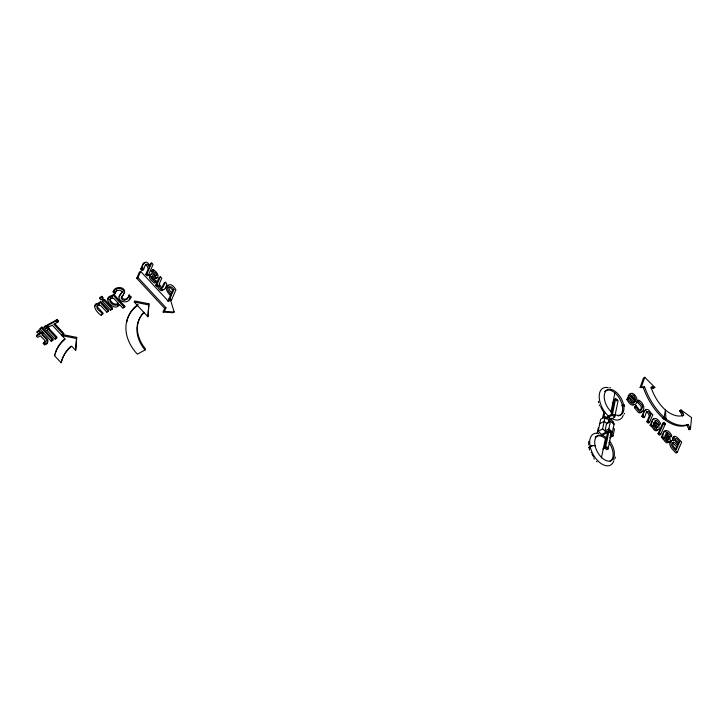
<?xml version="1.0" encoding="UTF-8"?>
<svg xmlns="http://www.w3.org/2000/svg" width="728" height="728" viewBox="0 0 728 728"><rect width="100%" height="100%" fill="white"/><g stroke="black" fill="none" stroke-linecap="round" stroke-linejoin="round"><path stroke-width="1.09" d="M75.648 350.341L76.668 337.382L62.444 334.534L61.971 335.608L65.247 339.139A51.37 38.593 23.6 0 0 54.527 355.674L61.079 362.735A51.37 38.593 23.6 0 1 71.799 346.2L75.648 350.341L76.668 337.382M147.911 316.753L148.922 303.794L134.698 300.937L134.234 302.011L147.911 316.753L148.922 303.794M680.989 409.928L683.638 415.297L682.364 415.997L679.715 410.628L680.989 409.928L691.6 417.654L690.408 429.001L689.125 429.702L689.452 426.608M588.761 441.35L588.634 444.844M615.333 457.038L615.124 458.385M119.219 296.769L122.532 291.373M155.337 276.358C156.465 273.046 150.041 272.836 151.888 270.279L153.162 269.578C155.728 271.089 159.487 274.711 157.521 277.923L156.202 278.041L152.534 275.621L151.843 276.676C151.579 279.87 157.703 279.752 155.765 282.428L154.491 283.128L150.769 279.998A4.832 2.757 61.3 0 1 149.44 277.614L149.367 275.038L151.16 274.374M153.162 269.578C151.324 272.136 157.739 272.345 156.611 275.657L155.564 275.903L151.688 273.482L150.487 274.875L150.723 276.913A4.832 2.757 61.3 0 0 152.043 279.297L155.765 282.428M690.408 429.001L688.151 424.433L686.868 425.134A41.842 23.897 61.3 0 1 664.2 419.273L662.808 418.072M662.789 418.163L664.072 417.463L665.438 410.028A31.632 18.064 61.3 0 1 651.069 387.232L654.845 387.405L644.762 377.295L643.479 377.996L640.121 387.478L643.343 387.633L644.617 386.932A45.491 25.971 61.3 0 0 663.017 416.352L665.947 418.7L665.438 410.028A31.632 18.064 61.3 0 0 683.638 415.297M597.151 433.36L598.28 427.918M607.543 432.405L604.376 447.656L606.779 449.695L608.062 448.994L611.493 432.478L609.09 430.43L601.747 434.461L598.134 431.395L600.636 419.319L605.114 416.871L608.726 419.938L608.035 423.268M602.52 418.427L603.876 411.884M603.803 417.726L604.704 413.368M598.134 431.395L602.602 428.938L605.114 416.871M601.383 457.958L605.396 438.638M608.781 422.367L609.627 418.3M610.892 412.203L614.905 392.883M611.238 414.605L614.414 399.354L615.688 398.653L618.099 400.7L614.669 417.226L609.554 420.029M610.428 421.257L606.588 423.359L605.004 430.985L608.845 428.883L610.428 421.257L614.041 424.324M604.376 447.656L605.65 446.947L609.09 430.43M605.869 418.682L612.257 415.178L615.688 398.653M606.861 447.975L607.125 446.701M616.634 400.946L616.898 399.681M609.509 437.938L613.031 436.008L614.478 429.019L613.276 428M656.201 428.382L655.955 426.371L653.244 422.695M114.951 293.712C115.133 290.126 121.176 288.497 122.067 292.447C112.458 300.045 128.11 306.752 131.058 297.015L129.247 295.067L127.172 299.153L124.388 300.382L122.695 300.018L121.085 297.979C123.833 295.341 126.299 290.345 120.821 288.77A5.378 4.04 23.6 0 0 117.872 288.534L115.07 289.78L113.104 291.919L114.824 293.784L116.744 290.144M129.138 295.131C129.111 298.981 122.777 301.164 121.558 296.906L123.796 293.894M669.041 441.259C667.794 445.636 663.263 440.486 663.081 437.992L662.726 438.802L661.361 437.337L663.654 432.095L664.409 431.113L666.029 431.267M624.469 413.331L624.269 414.014M156.82 277.486L156.247 278.624L154.918 278.742L151.715 276.504M97.124 305.451L97.607 307.189L103.212 313.331L101.21 315.251C97.179 313.258 89.608 302.775 99.618 304.377L98.717 303.403L100.719 301.483L108.845 310.246L108.381 311.32L106.843 312.157L100.773 305.624L98.872 305.505A3.64 2.73 23.6 0 0 96.942 306.188C95.696 309.473 101.738 311.739 102.748 314.405M46.101 341.077L43.698 342.433L43.225 343.507L44.463 344.835C51.37 343.825 44.626 336.636 41.896 334.98L43.398 333.342L42.26 332.114L40.759 333.761L38.42 331.24L38.893 330.166L41.232 332.687M640.121 387.478L641.395 386.777L644.762 377.295M124.552 292.874C125.926 286.131 114.287 285.713 113.104 291.919M43.225 343.507C49.04 342.706 41.578 337.51 40.358 335.826L37.538 337.373L36.4 336.154L39.221 334.598L36.891 332.086L38.893 330.166M36.4 336.154L36.873 335.08L38.748 334.043M39.913 329.029L41.915 327.109L53.244 339.312L52.771 340.386L51.242 341.232L39.913 329.029L41.915 327.109M39.221 334.598L39.694 333.524M44.044 327.436L44.508 326.362L46.255 325.407L47.675 326.936L47.211 328.01L45.464 328.965L44.044 327.436L45.791 326.481L46.255 325.407M40.759 333.761L42.26 332.114M45.464 328.965L45.928 327.891M46.892 325.989L47.356 324.916L57.139 319.556L58.422 320.939L57.949 322.013L53.872 324.251L63.427 334.543L61.807 335.435L52.252 325.134L48.175 327.373L46.892 325.989L56.666 320.629L57.139 319.556M48.175 327.373L48.64 326.299M46.929 330.376L48.931 328.455L57.066 337.219L56.593 338.293L55.064 339.139L46.929 330.376L48.931 328.455M44.463 344.835L44.927 343.762M51.242 341.232L51.706 340.158M55.064 339.139L55.528 338.065M61.807 335.435L62.28 334.361M63.427 334.543L63.9 333.469L55.073 323.969M54.527 355.674L54.991 354.6M61.079 362.735L61.552 361.661A51.37 38.593 23.6 0 1 70.944 346.237M99.609 298.389L100.082 297.315L101.829 296.351L103.249 297.879L102.775 298.953L101.028 299.918L99.609 298.389L101.356 297.424L101.829 296.351M98.717 303.403L100.719 301.483M102.502 301.319L104.504 299.408L112.631 308.171L112.167 309.245L110.629 310.083L102.502 301.319L104.504 299.408M101.21 315.251L101.683 314.178M111.775 296.241L113.777 294.321L124.907 306.315L124.433 307.389L122.905 308.226L119.492 304.559C114.706 313.413 100.273 295.905 112.622 297.151L111.775 296.241L113.777 294.321M114.824 293.784L115.415 292.638M106.843 312.157L107.316 311.084M110.629 310.083L111.102 309.009M128.665 296.205L129.247 295.067M168.769 299.19L170.043 298.48L174.183 312.03L172.909 312.731L163.136 312.075L164.719 308.454L136.691 278.251L139.394 272.081L140.668 271.38L168.696 301.574L171.708 294.676C163.299 288.497 169.369 278.515 175.948 289.826L171.489 300.036L170.206 300.737M149.577 265.665L150.423 263.727L151.706 263.026L153.071 264.501L148.412 275.175L147.129 275.876L145.764 274.401L147.038 273.701L149.54 267.977L148.776 266.175A3.64 2.075 61.3 0 0 147.356 264.319C144.745 262.89 144.654 268.723 143.389 269.76L142.106 270.461L140.741 268.987L143.243 263.399L145.045 262.662M136.691 278.251L137.974 277.55L140.668 271.38M140.741 268.987L142.015 268.286C143.034 260.515 148.075 260.151 150.013 266.894L151.706 263.026M142.106 270.461L143.252 267.849M145.764 274.401L148.257 268.687L149.54 267.977M155.765 285.176L159.113 277.514L160.388 276.813L161.762 278.287L159.259 284.011L161.452 287.687A1.638 0.937 61.3 0 0 162.499 288.024L165.411 282.227L166.785 283.702C165.757 291.528 160.706 291.801 158.786 285.103L157.13 286.65L155.765 285.176L157.039 284.475L160.388 276.813M157.13 286.65L157.503 285.804C157.821 288.133 161.443 293.047 163.327 289.38M126.718 322.413A46.783 35.144 23.6 0 1 137.983 304.468L137.51 305.542A46.783 35.144 23.6 0 0 137.346 354.172L145.008 349.968L145.482 348.894A40.131 30.148 23.6 0 1 140.522 316.625M167.868 301.246L170.425 295.377L171.708 294.676M171.38 293.202L172.718 290.135L173.992 289.435L171.635 287.023L169.506 286.741L169.014 288.188L169.469 290.09L172.218 293.521L173.992 289.435M163.136 312.075L164.41 311.375L165.993 307.744L137.974 277.55M634.77 404.44C631.613 407.307 628.31 402.047 626.908 399.536L627.527 398.125C630.23 396.187 630.166 402.966 633.478 402.784L633.806 402.211L628.164 396.141L629.383 394.139L630.521 393.784M628.164 396.141L629.447 395.441C631.704 389.507 637.837 397.251 636.982 400.955C636.481 407.944 629.229 402.857 628.191 398.835L628.801 397.424M642.123 410.992L640.449 412.794A4.905 2.803 61.3 0 1 638.229 412.312L634.452 407.707L635.08 406.26C637.291 404.186 639.202 413.768 641.987 408.763C644.826 404.504 637.391 402.866 638.711 400.191C642.897 402.011 646.218 409 641.723 412.094A4.905 2.803 61.3 0 1 639.512 411.611L635.726 407.007L636.363 405.56M640.385 410.064C644.116 405.541 636.126 403.567 637.428 400.891L638.711 400.191M650.186 414.032L651.469 413.331L652.834 414.805L649.485 422.468L648.211 423.168L646.837 421.694L648.12 420.993L650.623 415.269L649.849 413.459A3.64 2.075 61.3 0 0 648.439 411.611C645.827 410.173 645.736 416.016 644.462 417.053L643.188 417.754L641.814 416.279L644.326 410.692L646.127 409.955M641.814 416.279L643.097 415.579C644.107 407.807 649.149 407.443 651.096 414.177L651.469 413.331M646.837 421.694L649.34 415.97L650.623 415.269M654.863 420.857C656.874 423.469 662.626 428.856 657.675 421.421C654.281 417.945 654.936 422.913 657.712 424.388C662.48 431.422 654.072 431.95 653.125 425.188L651.496 426.708L650.131 425.234L652.77 419.392L654.19 418.909M650.131 425.234L651.414 424.533C652.397 415.734 657.402 417.49 660.496 423.296L659.923 424.606M651.496 426.708L651.851 425.889C652.343 428.028 655.337 432.851 657.575 429.984M658.048 433.761L662.707 423.095L663.981 422.395L665.356 423.869L660.687 434.534L659.413 435.235L658.048 433.761L659.322 433.06L663.981 422.395M661.361 437.337L662.644 436.636C663.636 427.837 668.632 429.593 671.726 435.399L671.152 436.709C668.613 438.911 668.422 432.987 665.783 432.887M662.726 438.802L664.364 437.291C664.209 441.432 671.716 444.926 670.079 438.656C665.356 433.142 665.601 428.592 671.152 436.709M675.42 449.394L676.658 446.564L677.941 445.864L675.129 442.915L673.309 442.196C670.979 444.772 674.71 447.838 676.285 449.631L677.941 445.864M677.586 444.435L678.46 442.442L679.734 441.741L676.276 438.402L675.247 438.875L675.284 440.84L678.432 444.735L679.734 441.741M677.222 452.352L681.681 442.133L677.04 437.237L674.592 436.236C671.798 437.428 676.503 442.542 672.49 440.231L671.762 440.54C668.986 445.008 674.692 449.385 677.222 452.352L675.948 453.053C673.409 450.086 667.703 445.709 670.488 441.241L671.207 440.931M589.089 447.429L589.125 447.356A3.549 1.374 -11.8 0 1 591.964 445.8L592.301 445.727A3.549 1.374 -11.8 0 1 593.156 445.6A3.549 1.438 -10.8 0 0 589.052 447.866A3.549 1.374 -11.8 0 1 589.061 447.502M624.442 405.824L624.406 405.906A3.549 1.374 -11.8 0 1 624.251 406.124A3.549 1.438 -10.8 0 0 624.469 405.396A3.549 1.374 -11.8 0 1 624.469 405.76M629.447 395.441L635.08 401.51L633.478 402.784M47.82 342.296C49.213 338.429 43.052 336.154 41.796 333.187M131.058 297.015L129.065 299.372M667.076 440.959L667.467 439.193L665.665 436.236M110.428 297.989C109.054 301.365 115.142 306.279 118.173 303.239M161.216 288.725L164.137 282.928L165.411 282.227M119.328 304.531L117.39 305.696M47.411 342.706L45.973 343.461M36.891 332.086L38.42 331.24M56.784 321.831L58.422 320.939M151.287 271.662L152.562 270.962M151.36 271.735L152.634 271.034M42.361 333.906L43.398 333.342M155.428 275.766L156.702 275.066M155.119 281.681L156.402 280.981M123.369 307.152L124.907 306.315M164.719 308.454L165.993 307.744M163.372 311.539L164.646 310.838M612.366 403.285L614.077 402.347M627.527 398.125L628.883 397.515M626.908 399.536L628.191 398.835M653.007 388.079L654.29 387.378M650.859 387.979L653.571 388.106L654.845 387.405M621.858 405.705L623.55 404.713L624.333 405.168A3.549 1.374 -11.8 0 0 623.568 404.777L623.568 404.777M605.086 417.981L612.521 413.904L614.933 415.952M633.806 402.211L635.08 401.51M636.8 402.338L638.074 401.638M636.873 402.42L638.156 401.719M599.717 423.769L604.185 421.312L607.079 423.769M636.445 405.651L635.08 406.26M634.452 407.707L635.726 407.007M603.248 434.762L608.826 431.695L611.229 433.742M610.537 432.996L612.457 431.95L608.845 428.883M610.064 435.954L611.82 434.989L614.205 423.55L612.275 421.912M602.857 449.04L604.568 448.102M665.947 418.7L664.673 419.401L661.734 417.053A45.491 25.971 61.3 0 1 643.343 387.633M680.107 411.429L681.381 410.729M664.072 424.57L665.356 423.869M168.559 287.169L170.352 287.724L172.718 290.135M674.383 439.075L678.46 442.442M168.104 285.039C163.691 287.069 167.886 293.275 170.425 295.377M646.1 411.957L647.156 412.312A3.64 2.075 61.3 0 1 648.575 414.159L649.34 415.97M112.067 295.959C109.837 295.486 106.925 297.352 108.099 299.845M98.917 303.157L95.605 304.004L94.977 306.261M641.395 386.777L644.617 386.932M164.41 311.375L174.183 312.03M631.067 395.55L633.36 397.206L634.407 400.145M134.234 302.011L148.457 304.868M61.971 335.608L76.194 338.456M609.827 387.514L610.392 387.678M674.501 437.082L673.318 436.936L672.554 437.765L672.654 440.522M145.336 264.637L146.073 265.019A3.64 2.075 61.3 0 1 147.493 266.876L148.257 268.687M672.445 442.842L676.658 446.564M679.715 410.628L683.246 413.204M664.072 417.463L665.474 418.573A41.842 23.897 61.3 0 0 688.151 424.433M612.257 415.178L614.669 417.226M608.426 417.281L610.828 419.328M610.219 419.101L613.431 421.821M610.537 433.897L613.031 436.008M602.602 428.938L606.451 432.214M605.65 446.947L608.062 448.994M589.316 448.239L589.189 448.093A3.549 1.374 -11.8 0 0 589.307 448.202M663.217 418.454L663.727 418.9M596.505 461.388L597.042 461.889M652.015 386.55L653.571 388.106M643.097 415.579L644.462 417.053M648.12 420.993L649.485 422.468M651.414 424.533L652.77 426.007M659.322 433.06L660.687 434.534M662.644 436.636L664 438.101M142.015 268.286L143.389 269.76M147.038 273.701L148.412 275.175M157.039 284.475L158.413 285.949M170.043 298.48L171.489 300.036M128.783 296.141L130.585 298.089M113.568 290.845L115.297 292.711M113.304 295.395L124.433 307.389M101.356 297.424L102.775 298.953M104.031 300.482L112.167 309.245M100.246 302.557L108.381 311.32M56.666 320.629L57.949 322.013M45.791 326.481L47.211 328.01M48.467 329.529L56.593 338.293M41.45 328.182L52.771 340.386M593.939 458.467L594.421 459.086M686.868 425.134L689.125 429.702M627.6 398.216L627.9 398.944M599.371 405.023L599.635 405.76M589.407 449.303L589.616 450.041M598.407 401.301L598.725 402.821M622.558 416.762A17.754 10.137 61.3 0 1 611.274 418.209M608.881 416.462A17.754 10.137 61.3 0 1 599.199 396.915A17.754 10.137 61.3 0 1 608.171 387.724M623.241 415.178A17.754 10.137 61.3 0 1 622.813 416.261M612.457 463.418A17.754 10.137 61.3 0 1 592.146 452.452A17.754 10.137 61.3 0 1 598.662 433.479M614.159 459.104A17.754 10.137 61.3 0 1 614.05 459.732M613.731 460.933A17.754 10.137 61.3 0 1 612.767 462.981M55.428 352.998A51.37 38.593 23.6 0 1 64.392 339.166M141.086 315.715A40.131 30.148 23.6 0 1 143.762 312.312M145.008 349.968A40.131 30.148 23.6 0 1 144.062 312.612M606.606 418.955A1.774 1.21 11.7 0 1 608.826 417.881A1.774 1.21 11.7 0 1 609.727 419.91M611.957 412.521A14.205 8.108 61.3 0 1 606.169 390.699A14.205 8.108 61.3 0 1 622.713 401.801A14.205 8.108 61.3 0 1 614.851 414.459M603.721 411.966A14.205 8.108 61.3 0 1 602.93 410.847M602.557 410.264A14.205 8.108 61.3 0 1 602.192 409.664M601.856 409.063A14.205 8.108 61.3 0 1 601.219 407.826M600.928 407.189A14.205 8.108 61.3 0 1 600.655 406.561M618.108 416.025A14.205 8.108 61.3 0 0 622.631 407.935L622.577 407.334A14.205 8.108 61.3 0 0 615.615 393.511A14.205 8.108 61.3 0 0 605.296 391.036M604.704 391.6A14.205 8.108 61.3 0 1 604.986 391.309M609.381 440.749A14.205 8.108 61.3 0 1 610.41 460.961A14.205 8.108 61.3 0 1 594.922 444.844A14.205 8.108 61.3 0 1 606.679 437.938M593.811 457.175A14.205 8.108 61.3 0 1 593.42 456.602M593.047 456.019A14.205 8.108 61.3 0 1 592.683 455.428M592.346 454.818A14.205 8.108 61.3 0 1 592.019 454.199M591.418 452.943A14.205 8.108 61.3 0 1 591.145 452.316M595.195 437.355A14.205 8.108 61.3 0 1 595.486 437.064M595.786 436.791A14.205 8.108 61.3 0 1 603.476 437.237L603.967 437.546A14.205 8.108 61.3 0 1 606.788 439.949M608.927 442.542A14.205 8.108 61.3 0 1 610.119 461.261M635.68 399.445L635.508 400.518L631.212 395.886L631.731 395.131L632.732 394.894L634.152 395.923L635.68 399.445M657.611 427.072L656.647 428.255L654.763 426.617L653.598 424.115L654.527 421.994L657.611 427.072M668.85 439.166L667.885 440.358L665.993 438.72L664.828 436.218L665.756 434.088L668.85 439.166M109.664 299.463C109.337 303.303 115.925 307.917 118.382 303.358L113.777 298.398L111.138 298.444L109.664 299.463M593.975 445.591L593.82 445.582A3.549 1.374 -11.8 0 1 595.076 445.682L593.975 445.591"/></g></svg>
